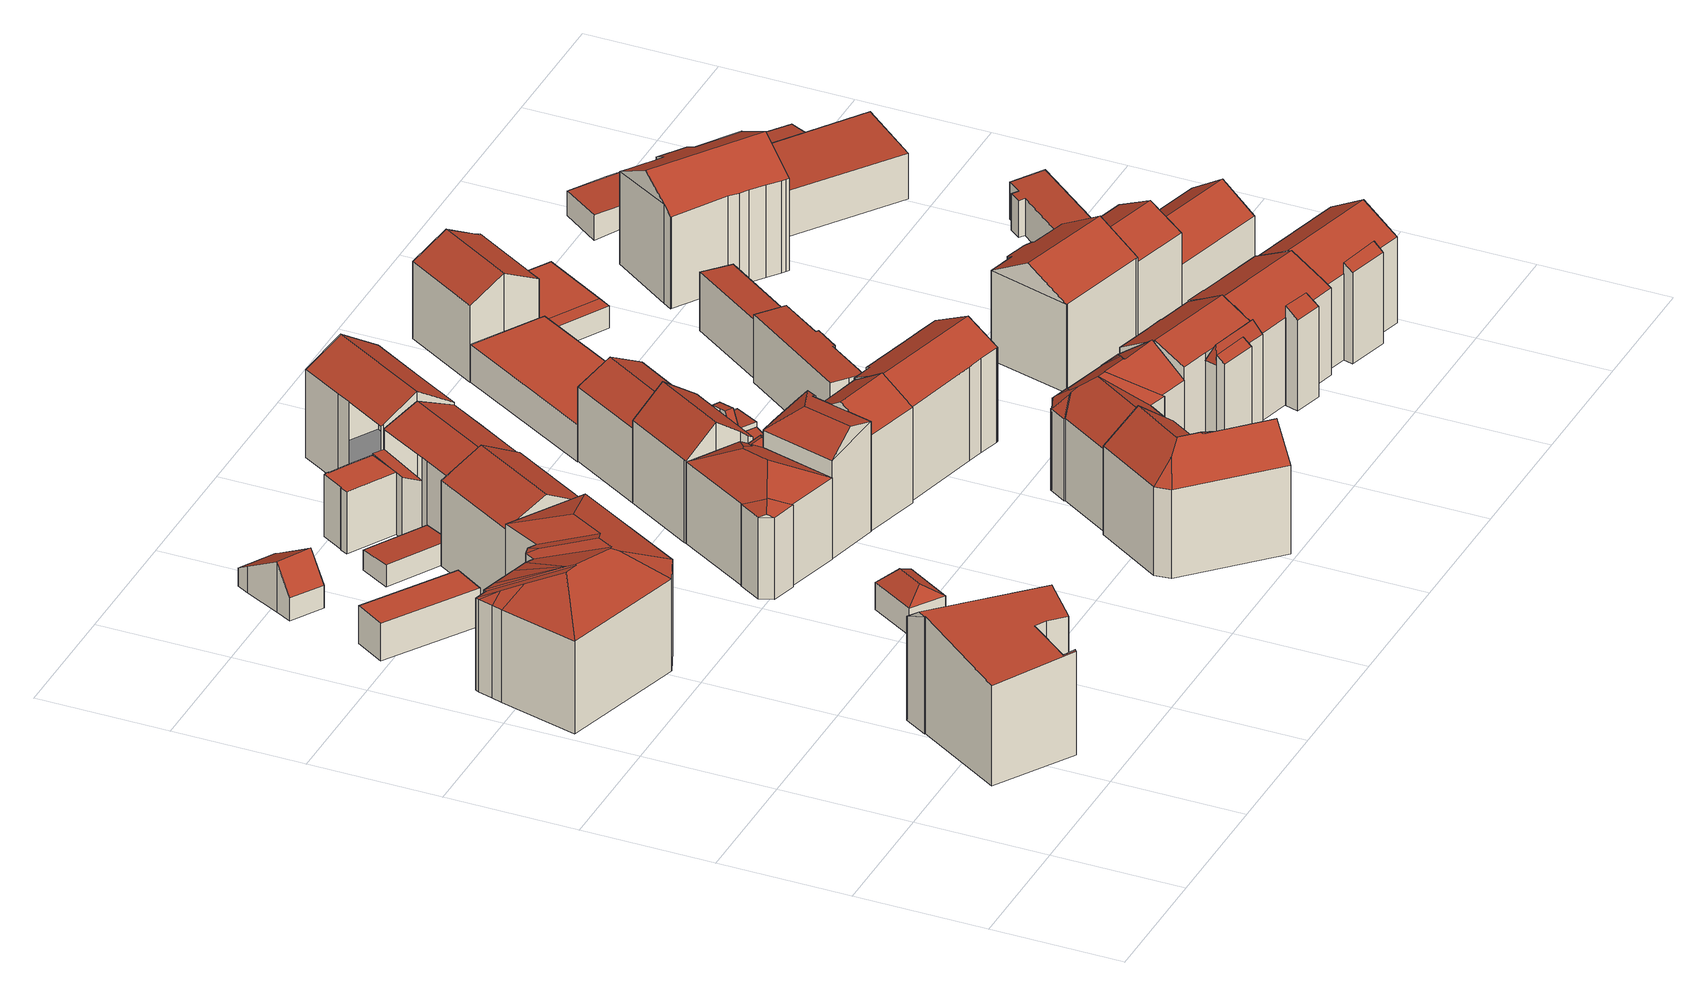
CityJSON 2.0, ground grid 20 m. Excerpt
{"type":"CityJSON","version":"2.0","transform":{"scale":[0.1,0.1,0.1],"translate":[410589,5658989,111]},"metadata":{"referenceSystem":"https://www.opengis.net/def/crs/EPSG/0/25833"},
"CityObjects":{
"building1":{"type":"Building","attributes":{"Dachtyp_tdc":"tdcFreeFormRoof","Gemeindeschluessel":14612000,"Dachneigung":10.08,"QualitaetDacherkennung":26,"Geometrietyp2DReferenz":"3000","measuredHeight":18.84,"function":"31001_9998","roofType":"5000"},"geometry":[{"type":"Solid","lod":"2","boundaries":[[[[0,1,2,3]],[[1,4,5,2]],[[4,6,7,5]],[[6,8,9,7]],[[8,10,11,9]],[[10,12,13,11]],[[12,14,15,13]],[[14,16,17,15]],[[16,18,19,17]],[[18,20,21,19]],[[20,22,23,21]],[[22,24,25,23]],[[24,26,27,25]],[[26,0,3,27]],[[28,18,16,14,12,10,8,6,4,1,29]],[[24,22,20,28,29,0,26]],[[1,0,29]],[[20,18,28]],[[3,2,5,7,9,11,13,15,17,19,21,23,25,27]]]],"semantics":{"surfaces":[{"type":"WallSurface"},{"type":"RoofSurface"},{"type":"GroundSurface"}],"values":[[0,0,0,0,0,0,0,0,0,0,0,0,0,0,1,1,0,0,2]]}}]},
"building2":{"type":"Building","attributes":{"Dachtyp_tdc":"tdcFreeFormRoof","Gemeindeschluessel":14612000,"Dachneigung":21.27,"QualitaetDacherkennung":5,"Geometrietyp2DReferenz":"3000","measuredHeight":18.05,"function":"31001_9998","roofType":"5000"},"geometry":[{"type":"Solid","lod":"2","boundaries":[[[[30,31,32,33]],[[31,34,35,32]],[[34,36,37,35]],[[36,38,39,37]],[[38,40,41,39]],[[40,42,43,41]],[[42,44,45,43]],[[44,46,47,45]],[[46,48,49,47]],[[48,50,51,49]],[[50,52,53,51]],[[52,54,55,53]],[[54,56,57,55]],[[56,58,59,57]],[[58,60,61,59]],[[60,62,63,61]],[[62,64,65,63]],[[64,30,33,65]],[[66,64,62]],[[67,68,69,70,71,66,62,60]],[[67,60,58]],[[68,67,58,56]],[[72,69,68,56,54]],[[72,54,52]],[[70,69,72,52,50]],[[73,74,71,70,50,48]],[[46,73,48]],[[44,73,46]],[[73,44,42]],[[75,74,73,42,40]],[[76,77,78,75,40,38]],[[36,76,38]],[[76,36,34]],[[77,76,34,31]],[[78,77,31,30]],[[66,71,74,75,78,30,64]],[[33,32,35,37,39,41,43,45,47,49,51,53,55,57,59,61,63,65]]]],"semantics":{"surfaces":[{"type":"WallSurface"},{"type":"RoofSurface"},{"type":"GroundSurface"}],"values":[[0,0,0,0,0,0,0,0,0,0,0,0,0,0,0,0,0,0,1,1,1,1,1,1,1,1,1,1,1,1,1,1,1,1,1,1,2]]}}]},
"building3":{"type":"Building","attributes":{"Dachtyp_tdc":"tdcPolyFlatRoof","Gemeindeschluessel":14612000,"Dachneigung":0,"QualitaetDacherkennung":70,"Geometrietyp2DReferenz":"3000","measuredHeight":5.91,"function":"31001_9998","roofType":"1000"},"geometry":[{"type":"Solid","lod":"2","boundaries":[[[[79,80,81,82]],[[80,83,84,81]],[[83,85,86,84]],[[85,79,82,86]],[[85,83,80,79]],[[82,81,84,86]]]],"semantics":{"surfaces":[{"type":"WallSurface"},{"type":"RoofSurface"},{"type":"GroundSurface"}],"values":[[0,0,0,0,1,2]]}}]},
"building4":{"type":"Building","attributes":{"Dachtyp_tdc":"tdcGableRoof","Gemeindeschluessel":14612000,"Dachneigung":31.95,"QualitaetDacherkennung":4,"Geometrietyp2DReferenz":"3000","measuredHeight":8.06,"function":"31001_9998","roofType":"3100"},"geometry":[{"type":"Solid","lod":"2","boundaries":[[[[87,88,89,90]],[[88,91,92,89]],[[91,93,94,92]],[[93,95,96,94]],[[95,97,98,96]],[[97,99,100,98]],[[99,101,102,100]],[[101,87,90,102]],[[97,95,93,91,88,87]],[[87,101,99,97]],[[90,89,92,94,96,98,100,102]]]],"semantics":{"surfaces":[{"type":"WallSurface"},{"type":"RoofSurface"},{"type":"GroundSurface"}],"values":[[0,0,0,0,0,0,0,0,1,1,2]]}}]},
"building5":{"type":"Building","attributes":{"Dachtyp_tdc":"tdcHipRoof","Gemeindeschluessel":14612000,"Dachneigung":34.19,"QualitaetDacherkennung":82,"Geometrietyp2DReferenz":"3000","measuredHeight":6.27,"function":"31001_2000","roofType":"3200"},"geometry":[{"type":"Solid","lod":"2","boundaries":[[[[103,104,105,106]],[[104,107,108,105]],[[107,109,110,108]],[[109,103,106,110]],[[107,104,111]],[[103,109,112]],[[104,103,112,111]],[[109,107,111,112]],[[106,105,108,110]]]],"semantics":{"surfaces":[{"type":"WallSurface"},{"type":"RoofSurface"},{"type":"GroundSurface"}],"values":[[0,0,0,0,1,1,1,1,2]]}}]},
"building6":{"type":"Building","attributes":{"Dachtyp_tdc":"tdcFreeFormRoof","Gemeindeschluessel":14612000,"Dachneigung":25.04,"QualitaetDacherkennung":76,"Geometrietyp2DReferenz":"3000","measuredHeight":16.72,"function":"31001_9998","roofType":"5000"},"geometry":[{"type":"Solid","lod":"2","boundaries":[[[[113,114,115,116]],[[114,117,118,115]],[[117,119,120,118]],[[119,121,122,120]],[[121,113,116,122]],[[123,124,117,114,113]],[[119,117,124]],[[113,121,123]],[[116,115,118,120,122]],[[121,119,124,123]]]],"semantics":{"surfaces":[{"type":"WallSurface"},{"type":"RoofSurface"},{"type":"GroundSurface"}],"values":[[0,0,0,0,0,1,0,0,2,1]]}}]},
"building7":{"type":"Building","attributes":{"Dachtyp_tdc":"tdcPolyFlatRoof","Gemeindeschluessel":14612000,"Dachneigung":2.76,"QualitaetDacherkennung":71,"Geometrietyp2DReferenz":"3000","measuredHeight":3.45,"function":"31001_9998","roofType":"2100"},"geometry":[{"type":"Solid","lod":"2","boundaries":[[[[125,126,127,128]],[[126,129,130,127]],[[129,131,132,130]],[[131,133,134,132]],[[133,125,128,134]],[[133,131,129,126,125]],[[128,127,130,132,134]]]],"semantics":{"surfaces":[{"type":"WallSurface"},{"type":"RoofSurface"},{"type":"GroundSurface"}],"values":[[0,0,0,0,0,1,2]]}}]},
"building8":{"type":"Building","attributes":{"Dachtyp_tdc":"tdcFreeFormRoof","Gemeindeschluessel":14612000,"Dachneigung":29.34,"QualitaetDacherkennung":15,"Geometrietyp2DReferenz":"3000","measuredHeight":16.43,"function":"31001_9998","roofType":"5000"},"geometry":[{"type":"Solid","lod":"2","boundaries":[[[[135,136,137,138]],[[136,139,140,137]],[[139,141,142,140]],[[141,143,144,142]],[[143,145,146,144]],[[145,147,148,146]],[[147,149,150,148]],[[149,151,152,150]],[[151,153,154,152]],[[153,155,156,154]],[[155,157,158,156]],[[157,159,160,158]],[[159,135,138,160]],[[161,162,163,164,159,157]],[[165,161,157,155]],[[166,165,155,153]],[[167,168,169,170,166,153,151]],[[171,167,151,149]],[[171,149,147]],[[168,167,171,147,145]],[[169,168,145,143]],[[170,169,143,141]],[[162,161,165,166,170,141,139]],[[163,162,139,136]],[[164,163,136,135]],[[164,135,159]],[[138,137,140,142,144,146,148,150,152,154,156,158,160]]]],"semantics":{"surfaces":[{"type":"WallSurface"},{"type":"RoofSurface"},{"type":"GroundSurface"}],"values":[[0,0,0,0,0,0,0,0,0,0,0,0,0,1,1,1,1,1,1,1,1,1,1,1,1,0,2]]}}]},
"building9":{"type":"Building","attributes":{"Gemeindeschluessel":14612000,"Geometrietyp2DReferenz":"3000","function":"31001_9998","roofType":"9999"},"children":["building9-1","building9-2","building9-3"]},
"building9-1":{"type":"BuildingPart","attributes":{"Dachtyp_tdc":"tdcPolyFlatRoof","Dachneigung":0,"QualitaetDacherkennung":58,"Geometrietyp2DReferenz":"3000","measuredHeight":9.91,"roofType":"1000"},"parents":["building9"],"geometry":[{"type":"MultiSurface","lod":"2","boundaries":[[[172,173,174,175]],[[173,176,177,174]],[[176,178,179,177]],[[178,180,181,179]],[[180,182,183,181]],[[182,184,185,183]],[[184,186,187,185]],[[186,188,189,187]],[[188,190,191,189]],[[190,192,193,191]],[[194,195,196,197]],[[198,195,194,192,190,188,186,184,182,180,178,176,173,172,199]],[[200,175,174,177,179,181,183,185,187,189,191,193,197,196,201]],[[199,172,175,200]]],"semantics":{"surfaces":[{"type":"WallSurface"},{"type":"RoofSurface"},{"type":"GroundSurface"}],"values":[0,0,0,0,0,0,0,0,0,0,0,1,2,0]}}]},
"building9-2":{"type":"BuildingPart","attributes":{"Dachtyp_tdc":"tdcGableRoof","Dachneigung":25.28,"QualitaetDacherkennung":73,"Geometrietyp2DReferenz":"3000","measuredHeight":15.88,"roofType":"3100"},"parents":["building9"],"geometry":[{"type":"MultiSurface","lod":"2","boundaries":[[[202,203,120,204]],[[203,205,206,120]],[[205,207,118,206]],[[207,208,209,118]],[[208,210,211,212,209]],[[213,214,194,197,196,215]],[[216,217,218,193,192]],[[217,219,220,218]],[[219,221,222,220]],[[221,202,204,222]],[[217,216,214,213,210,208,207,205]],[[205,203,202,221,219,217]],[[204,120,206,118,209,212,196,197,193,218,220,222]]],"semantics":{"surfaces":[{"type":"WallSurface"},{"type":"RoofSurface"},{"type":"GroundSurface"}],"values":[0,0,0,0,0,0,0,0,0,0,1,1,2]}}]},
"building9-3":{"type":"BuildingPart","attributes":{"Dachtyp_tdc":"tdcPolyFlatRoof","Dachneigung":2.9,"QualitaetDacherkennung":43,"Geometrietyp2DReferenz":"3000","measuredHeight":10.19,"roofType":"2100"},"parents":["building9"],"geometry":[{"type":"MultiSurface","lod":"2","boundaries":[[[211,223,224,212]],[[223,199,200,224]],[[225,199,223,211,215]],[[196,212,224,200,201]]],"semantics":{"surfaces":[{"type":"WallSurface"},{"type":"RoofSurface"},{"type":"GroundSurface"}],"values":[0,0,1,2]}}]},
"building10":{"type":"Building","attributes":{"Dachtyp_tdc":"tdcFreeFormRoof","Gemeindeschluessel":14612000,"Dachneigung":40.03,"QualitaetDacherkennung":47,"Geometrietyp2DReferenz":"3000","measuredHeight":19.07,"function":"31001_9998","roofType":"5000"},"geometry":[{"type":"Solid","lod":"2","boundaries":[[[[226,227,228,229]],[[227,230,231,228]],[[230,232,233,231]],[[232,234,235,233]],[[234,236,237,235]],[[236,238,239,237]],[[238,240,241,239]],[[240,226,229,241]],[[242,234,232,230,243]],[[244,242,243,227,226]],[[238,236,234,242,244,240]],[[230,227,243]],[[226,240,244]],[[229,228,231,233,235,237,239,241]]]],"semantics":{"surfaces":[{"type":"WallSurface"},{"type":"RoofSurface"},{"type":"GroundSurface"}],"values":[[0,0,0,0,0,0,0,0,1,1,1,0,0,2]]}}]},
"building11":{"type":"Building","attributes":{"Gemeindeschluessel":14612000,"Geometrietyp2DReferenz":"3000","function":"31001_9998","roofType":"9999"},"children":["building11-1","building11-2"]},
"building11-1":{"type":"BuildingPart","attributes":{"Dachtyp_tdc":"tdcGableRoof","Dachneigung":61.58,"QualitaetDacherkennung":42,"Geometrietyp2DReferenz":"3000","measuredHeight":14.34,"roofType":"3100"},"parents":["building11"],"geometry":[{"type":"MultiSurface","lod":"2","boundaries":[[[245,246,247,148]],[[248,249,250,251,252]],[[249,253,254,250]],[[253,255,256,254]],[[255,257,258,256]],[[257,245,148,258]],[[253,249,248,259]],[[259,260,246,245,257,255,253]],[[148,247,261,251,250,254,256,258]]],"semantics":{"surfaces":[{"type":"WallSurface"},{"type":"RoofSurface"},{"type":"GroundSurface"}],"values":[0,0,0,0,0,0,1,1,2]}}]},
"building11-2":{"type":"BuildingPart","attributes":{"Dachtyp_tdc":"tdcGableRoof","Dachneigung":36.53,"QualitaetDacherkennung":60,"Geometrietyp2DReferenz":"3000","measuredHeight":17.55,"roofType":"3100"},"parents":["building11"],"geometry":[{"type":"MultiSurface","lod":"2","boundaries":[[[262,263,146,247,246]],[[263,264,144,146]],[[264,265,266,144]],[[265,267,142,266]],[[267,268,269,142]],[[268,270,271,269]],[[270,272,273,271]],[[272,274,275,273]],[[274,252,251,275]],[[272,270,268,267,265]],[[265,264,263,262,260,276,252,274,272]],[[247,146,144,266,142,269,271,273,275,251,261]]],"semantics":{"surfaces":[{"type":"WallSurface"},{"type":"RoofSurface"},{"type":"GroundSurface"}],"values":[0,0,0,0,0,0,0,0,0,1,1,2]}}]},
"building12":{"type":"Building","attributes":{"Dachtyp_tdc":"tdcFreeFormRoof","Gemeindeschluessel":14612000,"Dachneigung":38.03,"QualitaetDacherkennung":46,"Geometrietyp2DReferenz":"3000","measuredHeight":18.58,"function":"31001_9998","roofType":"5000"},"geometry":[{"type":"Solid","lod":"2","boundaries":[[[[277,278,279,280]],[[278,281,282,279]],[[281,283,284,282]],[[283,285,286,284]],[[285,287,288,286]],[[287,289,290,288]],[[289,291,292,290]],[[291,293,294,292]],[[293,277,280,294]],[[295,296,297,293,291]],[[298,295,291,289]],[[298,289,287]],[[299,296,295,298,287,285]],[[299,285,283]],[[300,301,297,296,299,283,281]],[[300,281,278]],[[301,300,278,277]],[[297,301,277,293]],[[280,279,282,284,286,288,290,292,294]]]],"semantics":{"surfaces":[{"type":"WallSurface"},{"type":"RoofSurface"},{"type":"GroundSurface"}],"values":[[0,0,0,0,0,0,0,0,0,1,1,0,1,1,1,0,1,1,2]]}}]},
"building13":{"type":"Building","attributes":{"Gemeindeschluessel":14612000,"Geometrietyp2DReferenz":"3000","function":"31001_9998","roofType":"9999"},"children":["building13-1","building13-2"]},
"building13-1":{"type":"BuildingPart","attributes":{"Dachtyp_tdc":"tdcGableRoof","Dachneigung":33.43,"QualitaetDacherkennung":78,"Geometrietyp2DReferenz":"3000","measuredHeight":17.43,"roofType":"3100"},"parents":["building13"],"geometry":[{"type":"MultiSurface","lod":"2","boundaries":[[[302,303,304]],[[302,305,306,303]],[[305,307,308,306]],[[307,309,310,308]],[[309,311,312,310]],[[311,313,314,312]],[[313,315,316,314]],[[315,317,318,316]],[[317,319,320,318]],[[319,321,322,320]],[[321,323,324,325,322]],[[319,317,315,313,311,309]],[[309,307,305,302,323,321,319]],[[303,306,308,310,312,314,316,318,320,322,325]]],"semantics":{"surfaces":[{"type":"WallSurface"},{"type":"RoofSurface"},{"type":"GroundSurface"}],"values":[0,0,0,0,0,0,0,0,0,0,0,1,1,2]}}]},
"building13-2":{"type":"BuildingPart","attributes":{"Dachtyp_tdc":"tdcPolyFlatRoof","Dachneigung":0,"QualitaetDacherkennung":50,"Geometrietyp2DReferenz":"3000","measuredHeight":3.67,"roofType":"1000"},"parents":["building13"],"geometry":[{"type":"MultiSurface","lod":"2","boundaries":[[[324,326,327,325]],[[326,328,329,327]],[[328,330,331,329]],[[330,304,303,331]],[[304,330,328,326,324]],[[325,327,329,331,303]]],"semantics":{"surfaces":[{"type":"WallSurface"},{"type":"RoofSurface"},{"type":"GroundSurface"}],"values":[0,0,0,0,1,2]}}]},
"building14":{"type":"Building","attributes":{"Gemeindeschluessel":14612000,"Geometrietyp2DReferenz":"3000","function":"31001_9998","roofType":"9999"},"children":["building14-1","building14-2"]},
"building14-1":{"type":"BuildingPart","attributes":{"Dachtyp_tdc":"tdcPolyFlatRoof","Dachneigung":0,"QualitaetDacherkennung":38,"Geometrietyp2DReferenz":"3000","measuredHeight":7.2,"roofType":"1000"},"parents":["building14"],"geometry":[{"type":"MultiSurface","lod":"2","boundaries":[[[332,333,334,335]],[[333,336,337,334]],[[336,338,339,337]],[[340,332,335,341]],[[340,338,336,333,332]],[[335,334,337,339,341]]],"semantics":{"surfaces":[{"type":"WallSurface"},{"type":"RoofSurface"},{"type":"GroundSurface"}],"values":[0,0,0,0,1,2]}}]},
"building14-2":{"type":"BuildingPart","attributes":{"Dachtyp_tdc":"tdcGableRoof","Dachneigung":31.88,"QualitaetDacherkennung":83,"Geometrietyp2DReferenz":"3000","measuredHeight":18.49,"roofType":"3100"},"parents":["building14"],"geometry":[{"type":"MultiSurface","lod":"2","boundaries":[[[342,343,344,339,338]],[[343,345,346,344]],[[345,347,348,346]],[[347,349,350,348]],[[349,351,341,350]],[[351,340,341]],[[352,353,354,355,356,357]],[[345,343,356,355]],[[345,355,354,347]],[[342,357,356,343]],[[351,352,357,342]],[[347,354,353,349]],[[349,353,352,351]],[[339,344,346,348,350,341]]],"semantics":{"surfaces":[{"type":"WallSurface"},{"type":"RoofSurface"},{"type":"GroundSurface"}],"values":[0,0,0,0,0,0,1,1,0,0,0,0,0,2]}}]},
"building15":{"type":"Building","attributes":{"Dachtyp_tdc":"tdcPolyFlatRoof","Gemeindeschluessel":14612000,"Dachneigung":5.73,"QualitaetDacherkennung":77,"Geometrietyp2DReferenz":"3000","measuredHeight":4.46,"function":"31001_9998","roofType":"2100"},"geometry":[{"type":"Solid","lod":"2","boundaries":[[[[358,359,360,361]],[[359,362,363,360]],[[362,364,365,363]],[[364,366,367,365]],[[366,368,369,367]],[[368,370,371,369]],[[370,372,373,371]],[[372,374,375,373]],[[374,358,361,375]],[[374,372,370,368,366,364,362,359,358]],[[361,360,363,365,367,369,371,373,375]]]],"semantics":{"surfaces":[{"type":"WallSurface"},{"type":"RoofSurface"},{"type":"GroundSurface"}],"values":[[0,0,0,0,0,0,0,0,0,1,2]]}}]},
"building16":{"type":"Building","attributes":{"Dachtyp_tdc":"tdcFreeFormRoof","Gemeindeschluessel":14612000,"Dachneigung":27.66,"QualitaetDacherkennung":72,"Geometrietyp2DReferenz":"3000","measuredHeight":14.62,"function":"31001_9998","roofType":"5000"},"geometry":[{"type":"Solid","lod":"2","boundaries":[[[[376,377,378,271]],[[377,379,380,378]],[[379,381,382,380]],[[381,383,275,382]],[[383,376,271,275]],[[381,379,384,385,383]],[[385,384,377,376]],[[376,383,385]],[[379,377,384]],[[271,378,380,382,275]]]],"semantics":{"surfaces":[{"type":"WallSurface"},{"type":"RoofSurface"},{"type":"GroundSurface"}],"values":[[0,0,0,0,0,1,1,0,0,2]]}}]},
"building17":{"type":"Building","attributes":{"Dachtyp_tdc":"tdcPolyFlatRoof","Gemeindeschluessel":14612000,"Dachneigung":0,"QualitaetDacherkennung":69,"Geometrietyp2DReferenz":"3000","measuredHeight":4.15,"function":"31001_9998","roofType":"1000"},"geometry":[{"type":"Solid","lod":"2","boundaries":[[[[386,387,350,341]],[[387,388,389,350]],[[388,390,361,389]],[[390,374,375,361]],[[374,391,392,375]],[[391,393,335,392]],[[393,386,341,335]],[[393,391,374,390,388,387,386]],[[341,350,389,361,375,392,335]]]],"semantics":{"surfaces":[{"type":"WallSurface"},{"type":"RoofSurface"},{"type":"GroundSurface"}],"values":[[0,0,0,0,0,0,0,1,2]]}}]},
"building18":{"type":"Building","attributes":{"Dachtyp_tdc":"tdcPolyFlatRoof","Gemeindeschluessel":14612000,"Dachneigung":10.86,"QualitaetDacherkennung":60,"Geometrietyp2DReferenz":"3000","measuredHeight":3.95,"function":"31001_9998","roofType":"2100"},"geometry":[{"type":"Solid","lod":"2","boundaries":[[[[394,395,396,397]],[[395,398,399,396]],[[398,400,401,399]],[[400,394,397,401]],[[400,398,395,394]],[[397,396,399,401]]]],"semantics":{"surfaces":[{"type":"WallSurface"},{"type":"RoofSurface"},{"type":"GroundSurface"}],"values":[[0,0,0,0,1,2]]}}]},
"building19":{"type":"Building","attributes":{"Dachtyp_tdc":"tdcFreeFormRoof","Gemeindeschluessel":14612000,"Dachneigung":38.66,"QualitaetDacherkennung":13,"Geometrietyp2DReferenz":"3000","measuredHeight":17.53,"function":"31001_9998","roofType":"5000"},"geometry":[{"type":"Solid","lod":"2","boundaries":[[[[402,403,404,405]],[[403,406,407,404]],[[406,408,409,407]],[[408,410,411,409]],[[410,412,413,411]],[[412,414,415,413]],[[414,416,417,415]],[[416,418,419,417]],[[418,420,421,419]],[[420,422,423,421]],[[422,424,425,423]],[[424,426,427,425]],[[426,428,429,427]],[[428,430,431,429]],[[430,432,433,431]],[[432,434,435,433]],[[434,436,437,435]],[[436,438,439,437]],[[438,402,405,439]],[[440,441,438,436]],[[440,436,434]],[[442,443,444,445,446,441,440,434,432]],[[442,432,430]],[[443,442,430,428]],[[444,443,428,426]],[[447,448,445,444,426,424]],[[447,424,422]],[[448,447,422,420]],[[449,448,420,418]],[[450,449,418,416]],[[451,452,453,450,416,414]],[[451,414,412]],[[452,451,412,410]],[[454,455,453,452,410,408]],[[454,408,406]],[[455,454,406,403]],[[446,445,448,449,450,453,455,403,402]],[[441,446,402,438]],[[405,404,407,409,411,413,415,417,419,421,423,425,427,429,431,433,435,437,439]]]],"semantics":{"surfaces":[{"type":"WallSurface"},{"type":"RoofSurface"},{"type":"GroundSurface"}],"values":[[0,0,0,0,0,0,0,0,0,0,0,0,0,0,0,0,0,0,0,1,1,1,1,1,1,1,0,1,1,1,1,0,1,1,1,1,1,1,2]]}}]},
"building20":{"type":"Building","attributes":{"Dachtyp_tdc":"tdcFreeFormRoof","Gemeindeschluessel":14612000,"Dachneigung":34.95,"QualitaetDacherkennung":20,"Geometrietyp2DReferenz":"3000","measuredHeight":4.65,"function":"31001_9998","roofType":"5000"},"geometry":[{"type":"Solid","lod":"2","boundaries":[[[[456,457,458,459]],[[457,460,461,458]],[[460,462,463,461]],[[462,464,465,463]],[[464,466,467,465]],[[466,468,469,467]],[[468,470,471,469]],[[470,456,459,471]],[[472,470,468]],[[473,474,472,468,466]],[[473,466,464]],[[475,474,473,464,462]],[[476,477,475,462,460]],[[476,460,457]],[[477,476,457,456]],[[472,474,475,477,456,470]],[[459,458,461,463,465,467,469,471]]]],"semantics":{"surfaces":[{"type":"WallSurface"},{"type":"RoofSurface"},{"type":"GroundSurface"}],"values":[[0,0,0,0,0,0,0,0,1,1,1,1,1,1,1,1,2]]}}]},
"building21":{"type":"Building","attributes":{"Dachtyp_tdc":"tdcPolyFlatRoof","Gemeindeschluessel":14612000,"Dachneigung":8.03,"QualitaetDacherkennung":68,"Geometrietyp2DReferenz":"3000","measuredHeight":4.92,"function":"31001_9998","roofType":"2100"},"geometry":[{"type":"Solid","lod":"2","boundaries":[[[[478,479,480,481]],[[479,482,483,480]],[[482,484,485,483]],[[484,486,487,485]],[[486,478,481,487]],[[486,484,482,479,478]],[[481,480,483,485,487]]]],"semantics":{"surfaces":[{"type":"WallSurface"},{"type":"RoofSurface"},{"type":"GroundSurface"}],"values":[[0,0,0,0,0,1,2]]}}]},
"building22":{"type":"Building","attributes":{"Dachtyp_tdc":"tdcFreeFormRoof","Gemeindeschluessel":14612000,"Dachneigung":28.26,"QualitaetDacherkennung":69,"Geometrietyp2DReferenz":"3000","measuredHeight":17.96,"function":"31001_9998","roofType":"5000"},"geometry":[{"type":"Solid","lod":"2","boundaries":[[[[488,489,490,491]],[[489,492,493,490]],[[492,494,495,493]],[[494,496,497,495]],[[496,498,499,497]],[[498,500,501,499]],[[500,502,503,501]],[[502,504,505,503]],[[504,506,507,505]],[[506,508,509,507]],[[508,510,511,509]],[[512,500,498,496,494,492,489,488,513]],[[504,502,512,513,510,508,506]],[[488,510,513]],[[502,500,512]],[[511,491,490,493,495,497,499,501,503,505,507,509]],[[510,488,491,511]]]],"semantics":{"surfaces":[{"type":"WallSurface"},{"type":"RoofSurface"},{"type":"GroundSurface"}],"values":[[0,0,0,0,0,0,0,0,0,0,0,1,1,0,0,2,0]]}}]},
"building23":{"type":"Building","attributes":{"Dachtyp_tdc":"tdcPolyFlatRoof","Gemeindeschluessel":14612000,"Dachneigung":0,"QualitaetDacherkennung":25,"Geometrietyp2DReferenz":"3000","measuredHeight":6.61,"function":"31001_9998","roofType":"1000"},"geometry":[{"type":"Solid","lod":"2","boundaries":[[[[514,515,516,517]],[[515,518,519,516]],[[518,520,521,519]],[[520,522,523,521]],[[522,514,517,523]],[[522,520,518,515,514]],[[517,516,519,521,523]]]],"semantics":{"surfaces":[{"type":"WallSurface"},{"type":"RoofSurface"},{"type":"GroundSurface"}],"values":[[0,0,0,0,0,1,2]]}}]},
"building24":{"type":"Building","attributes":{"Dachtyp_tdc":"tdcPolyFlatRoof","Gemeindeschluessel":14612000,"Dachneigung":0,"QualitaetDacherkennung":30,"Geometrietyp2DReferenz":"3000","measuredHeight":3.46,"function":"31001_9998","roofType":"1000"},"geometry":[{"type":"Solid","lod":"2","boundaries":[[[[468,466,524,525]],[[466,526,527,524]],[[526,528,529,527]],[[528,468,525,529]],[[528,526,466,468]],[[525,524,527,529]]]],"semantics":{"surfaces":[{"type":"WallSurface"},{"type":"RoofSurface"},{"type":"GroundSurface"}],"values":[[0,0,0,0,1,2]]}}]},
"building25":{"type":"Building","attributes":{"Dachtyp_tdc":"tdcPolyFlatRoof","Gemeindeschluessel":14612000,"Dachneigung":0,"QualitaetDacherkennung":72,"Geometrietyp2DReferenz":"3000","measuredHeight":5.88,"function":"31001_9998","roofType":"1000"},"geometry":[{"type":"Solid","lod":"2","boundaries":[[[[530,531,532,533]],[[531,534,535,532]],[[534,536,537,535]],[[536,538,539,537]],[[538,540,541,539]],[[540,530,533,541]],[[540,538,536,534,531,530]],[[533,532,535,537,539,541]]]],"semantics":{"surfaces":[{"type":"WallSurface"},{"type":"RoofSurface"},{"type":"GroundSurface"}],"values":[[0,0,0,0,0,0,1,2]]}}]},
"building26":{"type":"Building","attributes":{"Dachtyp_tdc":"tdcPolyFlatRoof","Gemeindeschluessel":14612000,"Dachneigung":3.23,"QualitaetDacherkennung":66,"Geometrietyp2DReferenz":"3000","measuredHeight":10.74,"function":"31001_9998","roofType":"2100"},"geometry":[{"type":"Solid","lod":"2","boundaries":[[[[542,543,527,544]],[[543,545,524,527]],[[545,546,547,524]],[[546,548,549,547]],[[548,550,551,549]],[[550,552,553,551]],[[552,554,555,553]],[[554,556,557,555]],[[556,542,544,557]],[[556,554,552,550,548,546,545,543,542]],[[544,527,524,547,549,551,553,555,557]]]],"semantics":{"surfaces":[{"type":"WallSurface"},{"type":"RoofSurface"},{"type":"GroundSurface"}],"values":[[0,0,0,0,0,0,0,0,0,1,2]]}}]},
"building27":{"type":"Building","attributes":{"Gemeindeschluessel":14612000,"Geometrietyp2DReferenz":"3000","function":"31001_9998","roofType":"9999"},"children":["building27-1","building27-2","building27-3"]},
"building27-1":{"type":"BuildingPart","attributes":{"Dachtyp_tdc":"tdcPolyFlatRoof","Dachneigung":30.75,"QualitaetDacherkennung":56,"Geometrietyp2DReferenz":"3000","measuredHeight":15.32,"roofType":"2100"},"parents":["building27"],"geometry":[{"type":"MultiSurface","lod":"2","boundaries":[[[558,559,560,561,562]],[[559,563,564,560]],[[563,565,566,567,564]],[[565,563,559,558]],[[561,560,564,567]]],"semantics":{"surfaces":[{"type":"WallSurface"},{"type":"RoofSurface"},{"type":"GroundSurface"}],"values":[0,0,0,1,2]}}]},
"building27-2":{"type":"BuildingPart","attributes":{"Dachtyp_tdc":"tdcGableRoof","Dachneigung":30.28,"QualitaetDacherkennung":72,"Geometrietyp2DReferenz":"3000","measuredHeight":17.28,"roofType":"3100"},"parents":["building27"],"geometry":[{"type":"MultiSurface","lod":"2","boundaries":[[[568,569,570,571]],[[569,572,573,570]],[[572,574,575,573]],[[574,576,577,575]],[[576,578,579,580,577]],[[581,582,583,584,585]],[[582,586,587,583]],[[586,588,589,587]],[[588,590,591,589]],[[590,568,571,591]],[[586,582,581,578,576]],[[576,574,572,569,568,590,588,586]],[[571,570,573,575,577,580,584,583,587,589,591]]],"semantics":{"surfaces":[{"type":"WallSurface"},{"type":"RoofSurface"},{"type":"GroundSurface"}],"values":[0,0,0,0,0,0,0,0,0,0,1,1,2]}}]},
"building27-3":{"type":"BuildingPart","attributes":{"Dachtyp_tdc":"tdcFreeFormRoof","Dachneigung":68.33,"QualitaetDacherkennung":26,"Geometrietyp2DReferenz":"3000","measuredHeight":16.2,"roofType":"5000"},"parents":["building27"],"geometry":[{"type":"MultiSurface","lod":"2","boundaries":[[[592,562,561,593]],[[566,585,584,567]],[[579,592,593,580]],[[594,585,566]],[[595,594,566,562,592]],[[595,592,579]],[[594,595,579,585]],[[593,561,567,584,580]]],"semantics":{"surfaces":[{"type":"WallSurface"},{"type":"RoofSurface"},{"type":"GroundSurface"}],"values":[0,0,0,1,1,1,1,2]}}]},
"building28":{"type":"Building","attributes":{"Dachtyp_tdc":"tdcPolyFlatRoof","Gemeindeschluessel":14612000,"Dachneigung":5.55,"QualitaetDacherkennung":69,"Geometrietyp2DReferenz":"3000","measuredHeight":9.34,"function":"31001_9998","roofType":"2100"},"geometry":[{"type":"Solid","lod":"2","boundaries":[[[[596,597,598,599]],[[597,600,601,598]],[[600,602,603,601]],[[602,596,599,603]],[[602,600,597,596]],[[599,598,601,603]]]],"semantics":{"surfaces":[{"type":"WallSurface"},{"type":"RoofSurface"},{"type":"GroundSurface"}],"values":[[0,0,0,0,1,2]]}}]},
"building29":{"type":"Building","attributes":{"Gemeindeschluessel":14612000,"Geometrietyp2DReferenz":"3000","function":"31001_9998","roofType":"9999"},"children":["building29-1","building29-2"]},
"building29-1":{"type":"BuildingPart","attributes":{"Dachtyp_tdc":"tdcGableRoof","Dachneigung":26.75,"QualitaetDacherkennung":64,"Geometrietyp2DReferenz":"3000","measuredHeight":17.23,"roofType":"3100"},"parents":["building29"],"geometry":[{"type":"MultiSurface","lod":"2","boundaries":[[[604,605,606,607]],[[605,608,609,606]],[[608,610,611,609]],[[610,612,613,611]],[[612,614,615,613]],[[614,616,617,615]],[[616,618,619,617]],[[618,620,621,619]],[[620,622,623,621]],[[622,624,625,623]],[[624,626,627,625]],[[626,628,629,627]],[[628,630,631,629]],[[624,622,620,618,616,614,612,610]],[[610,608,605,604,632,630,628,626,624]],[[631,633,607,606,609,611,613,615,617,619,621,623,625,627,629]]],"semantics":{"surfaces":[{"type":"WallSurface"},{"type":"RoofSurface"},{"type":"GroundSurface"}],"values":[0,0,0,0,0,0,0,0,0,0,0,0,0,1,1,2]}}]},
"building29-2":{"type":"BuildingPart","attributes":{"Dachtyp_tdc":"tdcPolyFlatRoof","Dachneigung":32.51,"QualitaetDacherkennung":44,"Geometrietyp2DReferenz":"3000","measuredHeight":15.76,"roofType":"2100"},"parents":["building29"],"geometry":[{"type":"MultiSurface","lod":"2","boundaries":[[[634,635,604,607,636]],[[637,638,639,631,630]],[[638,634,636,639]],[[638,637,640,635,634]],[[636,607,633,631,639]]],"semantics":{"surfaces":[{"type":"WallSurface"},{"type":"RoofSurface"},{"type":"GroundSurface"}],"values":[0,0,0,1,2]}}]},
"building30":{"type":"Building","attributes":{"Gemeindeschluessel":14612000,"Geometrietyp2DReferenz":"3000","function":"31001_9998","roofType":"9999"},"children":["building30-1","building30-2","building30-3"]},
"building30-1":{"type":"BuildingPart","attributes":{"Dachtyp_tdc":"tdcPolyFlatRoof","Dachneigung":0,"QualitaetDacherkennung":59,"Geometrietyp2DReferenz":"3000","measuredHeight":3.52,"roofType":"1000"},"parents":["building30"],"geometry":[{"type":"MultiSurface","lod":"2","boundaries":[[[641,642,643,644]],[[642,645,646,643]],[[647,648,649,650]],[[650,645,642,641,647]],[[644,643,646,649,648]]],"semantics":{"surfaces":[{"type":"WallSurface"},{"type":"RoofSurface"},{"type":"GroundSurface"}],"values":[0,0,0,1,2]}}]},
"building30-2":{"type":"BuildingPart","attributes":{"Dachtyp_tdc":"tdcGableRoof","Dachneigung":27.93,"QualitaetDacherkennung":71,"Geometrietyp2DReferenz":"3000","measuredHeight":15.14,"roofType":"3100"},"parents":["building30"],"geometry":[{"type":"MultiSurface","lod":"2","boundaries":[[[651,648,647]],[[651,652,653,648]],[[652,654,655,653]],[[654,656,657,655]],[[656,658,659,657]],[[658,660,661,659]],[[660,662,663,661]],[[662,664,641,644,663]],[[660,658,656,654]],[[654,652,651,664,662,660]],[[648,653,655,657,659,661,663,644]]],"semantics":{"surfaces":[{"type":"WallSurface"},{"type":"RoofSurface"},{"type":"GroundSurface"}],"values":[0,0,0,0,0,0,0,0,1,1,2]}}]},
"building30-3":{"type":"BuildingPart","attributes":{"Dachtyp_tdc":"tdcPolyFlatRoof","Dachneigung":0,"QualitaetDacherkennung":49,"Geometrietyp2DReferenz":"3000","measuredHeight":3.5,"roofType":"1000"},"parents":["building30"],"geometry":[{"type":"MultiSurface","lod":"2","boundaries":[[[665,650,649,666]],[[645,667,668,646]],[[667,665,666,668]],[[667,645,650,665]],[[666,649,646,668]]],"semantics":{"surfaces":[{"type":"WallSurface"},{"type":"RoofSurface"},{"type":"GroundSurface"}],"values":[0,0,0,1,2]}}]},
"building31":{"type":"Building","attributes":{"Dachtyp_tdc":"tdcFreeFormRoof","Gemeindeschluessel":14612000,"Dachneigung":30.26,"QualitaetDacherkennung":71,"Geometrietyp2DReferenz":"3000","measuredHeight":17.92,"function":"31001_9998","roofType":"5000"},"geometry":[{"type":"Solid","lod":"2","boundaries":[[[[669,670,671,672]],[[670,673,674,671]],[[673,675,676,674]],[[675,677,678,676]],[[677,679,680,678]],[[679,681,682,680]],[[681,683,684,682]],[[683,685,686,684]],[[685,687,688,686]],[[687,689,690,688]],[[689,691,692,690]],[[691,693,694,692]],[[693,669,672,694]],[[691,689,695,696,669,693]],[[687,685,683,681,679,677,675,673,670,696,695]],[[689,687,695]],[[670,669,696]],[[672,671,674,676,678,680,682,684,686,688,690,692,694]]]],"semantics":{"surfaces":[{"type":"WallSurface"},{"type":"RoofSurface"},{"type":"GroundSurface"}],"values":[[0,0,0,0,0,0,0,0,0,0,0,0,0,1,1,0,0,2]]}}]},
"building32":{"type":"Building","attributes":{"Dachtyp_tdc":"tdcGableRoof","Gemeindeschluessel":14612000,"Dachneigung":28.92,"QualitaetDacherkennung":73,"Geometrietyp2DReferenz":"3000","measuredHeight":16.08,"function":"31001_9998","roofType":"3100"},"geometry":[{"type":"Solid","lod":"2","boundaries":[[[[697,698,699,700]],[[698,701,702,699]],[[701,703,704,702]],[[703,697,700,704]],[[701,698,705]],[[697,703,706]],[[698,697,706,705]],[[703,701,705,706]],[[700,699,702,704]]]],"semantics":{"surfaces":[{"type":"WallSurface"},{"type":"RoofSurface"},{"type":"GroundSurface"}],"values":[[0,0,0,0,0,0,1,1,2]]}}]},
"building33":{"type":"Building","attributes":{"Gemeindeschluessel":14612000,"Geometrietyp2DReferenz":"3000","function":"31001_9998","roofType":"9999"},"children":["building33-1","building33-2"]},
"building33-1":{"type":"BuildingPart","attributes":{"Dachtyp_tdc":"tdcGableRoof","Dachneigung":31.38,"QualitaetDacherkennung":77,"Geometrietyp2DReferenz":"3000","measuredHeight":17.29,"roofType":"3100"},"parents":["building33"],"geometry":[{"type":"MultiSurface","lod":"2","boundaries":[[[707,708,709,710]],[[708,711,712,709]],[[711,713,714,712]],[[713,715,716,714]],[[715,717,718,716]],[[717,719,720,718]],[[719,721,722,720]],[[721,723,724,722]],[[717,715,713,711]],[[711,708,707,723,721,719,717]],[[724,710,709,712,714,716,718,720,722]]],"semantics":{"surfaces":[{"type":"WallSurface"},{"type":"RoofSurface"},{"type":"GroundSurface"}],"values":[0,0,0,0,0,0,0,0,1,1,2]}}]},
"building33-2":{"type":"BuildingPart","attributes":{"Dachtyp_tdc":"tdcPolyFlatRoof","Dachneigung":33.31,"QualitaetDacherkennung":45,"Geometrietyp2DReferenz":"3000","measuredHeight":15.56,"roofType":"2100"},"parents":["building33"],"geometry":[{"type":"MultiSurface","lod":"2","boundaries":[[[725,726,707,710,727]],[[728,729,730,724,723]],[[729,725,727,730]],[[729,728,726,725]],[[727,710,724,730]]],"semantics":{"surfaces":[{"type":"WallSurface"},{"type":"RoofSurface"},{"type":"GroundSurface"}],"values":[0,0,0,1,2]}}]},
"building34":{"type":"Building","attributes":{"Dachtyp_tdc":"tdcFreeFormRoof","Gemeindeschluessel":14612000,"Dachneigung":29.59,"QualitaetDacherkennung":70,"Geometrietyp2DReferenz":"3000","measuredHeight":18.56,"function":"31001_9998","roofType":"5000"},"geometry":[{"type":"Solid","lod":"2","boundaries":[[[[731,732,733,734]],[[732,735,736,733]],[[735,737,738,736]],[[737,739,740,738]],[[739,741,742,740]],[[741,743,744,742]],[[743,745,746,744]],[[745,747,748,746]],[[747,749,750,748]],[[749,751,752,750]],[[751,753,754,752]],[[753,755,756,754]],[[755,757,758,756]],[[757,759,760,758]],[[759,761,762,760]],[[761,763,764,762]],[[763,765,766,764]],[[765,767,768,766]],[[767,769,770,768]],[[769,731,734,770]],[[759,757,755,753,751,749,747,745,743,741,771,772]],[[763,761,772,771,739,737,735,732,731,769,767,765]],[[761,759,772]],[[741,739,771]],[[734,733,736,738,740,742,744,746,748,750,752,754,756,758,760,762,764,766,768,770]]]],"semantics":{"surfaces":[{"type":"WallSurface"},{"type":"RoofSurface"},{"type":"GroundSurface"}],"values":[[0,0,0,0,0,0,0,0,0,0,0,0,0,0,0,0,0,0,0,0,1,1,0,0,2]]}}]},
"building35":{"type":"Building","attributes":{"Dachtyp_tdc":"tdcGableRoof","Gemeindeschluessel":14612000,"Dachneigung":33.99,"QualitaetDacherkennung":81,"Geometrietyp2DReferenz":"3000","measuredHeight":11.78,"function":"31001_9998","roofType":"3100"},"geometry":[{"type":"Solid","lod":"2","boundaries":[[[[773,774,704,775]],[[774,776,777,704]],[[776,778,779,777]],[[778,780,781,779]],[[780,782,783,781]],[[782,784,700,783]],[[784,773,775,700]],[[780,778,776,774,773]],[[773,784,782,780]],[[775,704,777,779,781,783,700]]]],"semantics":{"surfaces":[{"type":"WallSurface"},{"type":"RoofSurface"},{"type":"GroundSurface"}],"values":[[0,0,0,0,0,0,0,1,1,2]]}}]},
"building36":{"type":"Building","attributes":{"Dachtyp_tdc":"tdcPolyFlatRoof","Gemeindeschluessel":14612000,"Dachneigung":5.41,"QualitaetDacherkennung":77,"Geometrietyp2DReferenz":"3000","measuredHeight":6.41,"function":"31001_9998","roofType":"2100"},"geometry":[{"type":"Solid","lod":"2","boundaries":[[[[785,786,787,788]],[[786,789,790,787]],[[789,791,792,790]],[[791,793,794,792]],[[793,795,796,794]],[[795,797,798,796]],[[797,799,800,798]],[[799,785,788,800]],[[799,797,795,793,791,789,786,785]],[[788,787,790,792,794,796,798,800]]]],"semantics":{"surfaces":[{"type":"WallSurface"},{"type":"RoofSurface"},{"type":"GroundSurface"}],"values":[[0,0,0,0,0,0,0,0,1,2]]}}]},
"building37":{"type":"Building","attributes":{"Dachtyp_tdc":"tdcPolyFlatRoof","Gemeindeschluessel":14612000,"Dachneigung":3.76,"QualitaetDacherkennung":56,"Geometrietyp2DReferenz":"3000","measuredHeight":3.93,"function":"31001_9998","roofType":"2100"},"geometry":[{"type":"Solid","lod":"2","boundaries":[[[[801,802,803,804]],[[802,805,806,803]],[[805,807,808,806]],[[807,809,810,808]],[[809,801,804,810]],[[809,807,805,802,801]],[[804,803,806,808,810]]]],"semantics":{"surfaces":[{"type":"WallSurface"},{"type":"RoofSurface"},{"type":"GroundSurface"}],"values":[[0,0,0,0,0,1,2]]}}]},
"building38":{"type":"Building","attributes":{"Dachtyp_tdc":"tdcPolyFlatRoof","Gemeindeschluessel":14612000,"Dachneigung":4.49,"QualitaetDacherkennung":82,"Geometrietyp2DReferenz":"3000","measuredHeight":8.08,"function":"31001_9998","roofType":"2100"},"geometry":[{"type":"Solid","lod":"2","boundaries":[[[[811,812,813,814]],[[812,815,816,813]],[[815,817,818,816]],[[817,819,820,818]],[[819,811,814,820]],[[819,817,815,812,811]],[[814,813,816,818,820]]]],"semantics":{"surfaces":[{"type":"WallSurface"},{"type":"RoofSurface"},{"type":"GroundSurface"}],"values":[[0,0,0,0,0,1,2]]}}]},
"building39":{"type":"Building","attributes":{"Gemeindeschluessel":14612000,"Dachneigung":80.94,"Dachorientierung":0,"MittlereTraufHoehe":119.55,"QualitaetDacherkennung":79,"ObjektHoehe":6.75,"BodenHoehe":113.23,"Geometrietyp2DReferenz":"3000","AbsoluteHoehe":119.98,"Dachflaeche":75.06,"measuredHeight":6.75,"function":"31001_9998","roofType":"2100","storeysAboveGround":2},"geometry":[{"type":"MultiSurface","lod":"2","boundaries":[[[821,822,823,824]],[[822,825,826,823]],[[825,827,828,826]],[[827,821,824,828]],[[827,825,822,821]],[[824,823,826,828]]],"semantics":{"surfaces":[{"type":"WallSurface"},{"type":"RoofSurface"},{"type":"GroundSurface"}],"values":[0,0,0,0,1,2]}}]}
},
"vertices":[
[383,187,150],[300,106,181],[300,106,4],[383,187,4],[277,128,181],[277,128,4],[261,138,180],[261,138,4],[227,81,169],[227,81,4],[244,71,170],[244,71,4],[242,69,169],[242,69,4],[126,141,163],[126,141,4],[208,275,190],[208,275,4],[207,275,190],[207,275,4],[228,310,170],[228,310,4],[228,311,169],[228,311,4],[260,315,149],[260,315,4],[260,314,149],[260,314,4],[213,286,192],[346,151,192],
[4,698,159],[36,819,159],[36,819,12],[4,698,12],[41,835,159],[41,835,12],[47,858,159],[47,858,12],[49,863,159],[49,863,12],[70,857,159],[70,857,12],[71,861,159],[71,861,12],[91,856,159],[91,856,12],[131,845,159],[131,845,12],[156,838,159],[156,838,12],[168,832,159],[168,832,12],[177,847,159],[177,847,12],[190,850,159],[190,850,12],[202,843,159],[202,843,12],[232,901,159],[232,901,12],[344,834,159],[344,834,12],[243,661,159],[243,661,12],[199,643,159],[199,643,12],[195,717,186],[257,812,184],[229,760,183],[211,754,188],[197,730,188],[190,728,190],[187,832,165],[126,764,190],[131,753,193],[130,752,192],[65,834,168],[81,806,177],[109,757,192],
[191,920,76],[57,1006,76],[57,1006,16],[191,920,16],[85,1051,76],[85,1051,16],[220,965,76],[220,965,16],
[105,1180,100],[133,1235,62],[133,1235,20],[105,1180,20],[143,1253,49],[143,1253,20],[196,1223,49],[196,1223,20],[190,1213,56],[190,1213,20],[155,1152,100],[155,1152,20],[140,1126,56],[140,1126,20],[92,1155,57],[92,1155,20],
[406,387,57],[447,455,57],[447,455,14],[406,387,14],[498,425,56],[498,425,14],[456,356,56],[456,356,14],[463,426,77],[439,386,77],
[232,901,150],[308,1029,150],[308,1029,14],[232,901,14],[320,1022,157],[320,1022,14],[420,964,146],[420,964,14],[344,834,146],[344,834,14],[289,866,182],[365,996,182],
[229,1075,50],[255,1120,47],[255,1120,15],[229,1075,15],[346,1067,47],[346,1067,15],[320,1022,50],[320,1022,15],[308,1029,50],[308,1029,15],
[406,608,144],[426,642,144],[426,642,14],[406,608,14],[427,641,144],[427,641,14],[492,752,144],[492,752,14],[568,707,144],[568,707,14],[568,695,144],[568,695,14],[594,689,144],[594,689,14],[588,668,144],[588,668,14],[567,673,144],[567,673,14],[536,558,144],[536,558,14],[453,580,144],[453,580,14],[453,578,144],[453,578,14],[414,588,144],[414,588,14],[436,608,157],[436,607,157],[434,608,157],[410,598,149],[437,609,157],[493,633,178],[559,686,150],[546,679,156],[523,682,169],[511,677,174],[580,681,150],
[283,1157,113],[289,1168,113],[289,1168,14],[283,1157,14],[290,1168,113],[290,1168,14],[310,1202,113],[310,1202,14],[313,1201,113],[313,1201,14],[314,1202,113],[314,1202,14],[318,1199,113],[318,1199,14],[317,1198,113],[317,1198,14],[345,1183,113],[345,1183,14],[393,1155,113],[393,1155,14],[396,1153,113],[396,1153,14],[396,1152,113],[395,1152,113],[395,1152,14],[396,1152,14],[380,1162,113],[354,1116,113],[354,1116,14],[380,1162,14],
[452,1019,143],[420,964,143],[452,1019,14],[367,995,172],[367,995,14],[320,1022,148],[346,1067,148],[346,1067,14],[352,1077,148],[352,1077,111],[352,1077,14],[395,1152,148],[396,1152,148],[395,1152,116],[396,1153,148],[443,1125,172],[443,1125,14],[496,1094,143],[496,1094,14],[464,1040,144],[464,1040,14],
[347,1104,112],[347,1104,14],[380,1162,116],
[536,558,171],[567,673,171],[567,673,15],[536,558,15],[588,668,175],[588,668,15],[640,654,184],[640,654,15],[659,649,187],[659,649,15],[648,632,189],[648,632,15],[643,634,191],[643,634,15],[619,538,190],[619,538,15],[596,625,205],[567,673,172],[575,548,205],
[594,689,47],[578,693,39],[578,693,14],[626,774,150],[637,768,150],[637,768,14],[626,774,14],[626,774,149],[621,741,157],[621,741,14],[616,733,139],[616,733,14],[596,699,67],[596,699,14],[610,748,157],[608,744,149],[610,748,14],
[578,693,149],[568,695,156],[568,707,160],[534,727,189],[534,727,14],[492,752,145],[494,756,145],[494,756,14],[555,859,145],[555,859,14],[597,834,189],[597,834,14],[644,805,149],[644,805,14],[610,748,149],
[842,116,153],[878,80,153],[878,80,12],[842,116,12],[801,4,153],[801,4,12],[681,125,153],[681,125,12],[678,150,153],[678,150,12],[743,253,153],[743,253,12],[838,193,153],[838,193,12],[813,152,153],[813,152,12],[845,119,153],[845,119,12],[741,145,197],[741,144,197],[765,120,197],[791,223,197],[715,141,181],[840,42,195],[765,117,195],
[431,1220,153],[431,1220,13],[431,1220,50],[443,1241,153],[443,1241,13],[480,1305,153],[480,1305,13],[531,1276,187],[531,1276,13],[584,1245,147],[584,1245,13],[546,1181,147],[546,1181,13],[534,1160,147],[534,1160,13],[496,1094,147],[496,1094,13],[444,1125,187],[444,1125,13],[396,1153,155],[396,1153,13],[393,1155,153],[393,1155,50],[393,1155,13],
[345,1183,50],[345,1183,13],[369,1225,50],[369,1225,13],[418,1197,50],[418,1197,13],
[713,650,88],[716,648,88],[716,648,16],[713,650,16],[742,633,88],[742,633,16],[732,613,88],[732,613,16],[696,621,88],[696,621,16],
[732,613,168],[705,515,168],[705,515,16],[619,538,168],[619,538,16],[643,634,168],[643,634,16],[648,632,168],[648,632,16],[696,621,168],[696,621,170],[648,632,171],[643,634,171],[631,588,201],[719,566,201],[732,613,170],
[687,691,52],[616,733,52],[616,733,16],[687,691,16],[637,768,56],[637,768,16],[626,774,56],[626,774,16],[644,805,60],[644,805,16],[661,795,60],[661,795,16],[682,783,60],[682,783,16],[729,755,60],[729,755,16],[711,728,57],[711,728,16],
[555,859,132],[619,968,132],[619,968,14],[709,914,133],[709,914,14],[685,874,133],[685,874,14],[644,805,133],[665,941,160],[600,832,160],
[696,621,57],[648,632,57],[659,649,57],[659,649,16],[687,691,57],[746,706,57],[746,706,16],[713,650,57],
[661,795,57],[682,829,50],[682,829,18],[661,795,18],[702,817,50],[702,817,18],[682,783,57],[682,783,18],
[860,358,148],[931,339,148],[931,339,18],[860,358,18],[931,340,148],[931,340,18],[966,331,148],[966,331,18],[965,330,148],[965,330,18],[968,329,148],[968,329,18],[942,223,148],[942,223,18],[896,235,148],[896,235,18],[895,231,148],[895,231,18],[867,239,148],[867,239,18],[838,193,148],[838,193,18],[743,253,148],[743,253,18],[791,330,148],[791,330,18],[789,331,148],[789,331,18],[806,358,148],[806,358,18],[807,357,148],[807,357,18],[830,366,148],[830,366,18],[830,367,148],[830,367,18],[860,359,148],[860,359,18],[832,364,150],[833,344,165],[807,354,150],[821,337,167],[824,337,168],[831,328,176],[831,342,166],[791,223,192],[841,304,193],[855,300,193],[858,302,191],[955,276,191],[898,290,190],[897,292,191],[944,319,162],[943,317,162],
[732,613,58],[742,633,58],[742,633,22],[732,613,22],[744,638,58],[744,638,22],[749,636,58],[749,636,22],[767,664,58],[767,664,22],[792,647,58],[792,647,22],[768,612,58],[768,612,22],[766,606,58],[766,606,22],[761,616,64],[771,643,69],[758,623,68],[755,622,67],[748,630,63],[751,622,68],
[682,783,68],[702,817,63],[702,817,19],[682,783,19],[708,826,61],[708,826,19],[758,796,61],[758,796,19],[729,755,68],[729,755,19],
[732,613,173],[766,606,172],[766,606,20],[732,613,20],[768,612,169],[768,612,20],[791,606,169],[791,606,20],[852,590,169],[852,590,20],[877,584,169],[877,584,20],[912,575,169],[912,575,20],[884,471,170],[884,471,20],[882,471,170],[882,471,20],[850,480,170],[850,480,20],[826,486,169],[826,486,20],[705,515,169],[705,515,20],[897,520,199],[719,566,199],
[685,874,83],[709,914,83],[709,914,17],[685,874,17],[724,905,83],[724,905,17],[737,897,83],[737,897,17],[713,857,83],[713,857,17],
[792,647,23],[768,612,23],[810,634,58],[810,634,23],[791,606,58],[791,606,23],
[846,1118,72],[724,905,72],[724,905,13],[846,1118,13],[709,914,72],[709,914,13],[619,968,72],[619,968,13],[741,1180,72],[741,1180,13],[839,1123,72],[839,1123,13],
[856,700,128],[810,634,128],[856,700,23],[792,647,129],[767,664,131],[767,664,23],[880,827,131],[880,827,23],[923,798,128],[923,798,23],[880,736,128],[880,736,23],[884,733,128],[884,733,23],[859,698,128],[859,698,23],
[1037,179,173],[1033,165,164],[1033,165,19],[1037,179,19],[1037,179,157],[978,180,164],[978,180,19],[981,193,173],[981,193,157],[981,193,19],
[1024,315,157],[1054,308,157],[1054,308,19],[1024,315,19],[1053,306,158],[1053,306,19],[1109,292,158],[1109,292,19],[1094,235,192],[1094,235,19],[1081,187,169],[1081,187,157],[1081,187,19],[986,212,169],[942,223,169],[942,223,19],[986,212,19],[986,212,157],[954,272,192],[954,272,19],[968,329,158],[968,329,19],[1024,314,158],[1024,314,19],
[1076,168,157],[1076,168,19],[993,200,181],[1070,180,181],
[958,941,123],[1001,911,118],[1001,911,30],[958,941,30],[923,798,118],[923,798,30],[880,827,123],[880,827,30],
[1123,155,159],[1123,156,159],[1123,156,20],[1123,155,20],[1076,168,159],[1076,168,20],[1093,232,192],[1093,232,20],[1109,292,159],[1109,292,20],[1111,291,159],[1111,291,20],[1111,293,158],[1111,293,20],[1142,285,158],[1142,285,20],[1141,283,159],[1141,283,20],[1246,255,159],[1246,255,20],[1232,195,192],[1232,195,20],[1220,143,165],[1220,143,20],[1216,130,159],[1216,130,20],[1165,143,158],[1165,143,20],[1165,144,159],[1165,144,20],
[1117,135,164],[1123,155,178],[1117,135,20],[1165,143,177],[1160,123,164],[1160,123,20],[1165,144,177],
[908,1240,47],[1008,1181,47],[1008,1181,12],[908,1240,12],[951,1084,47],[951,1084,12],[850,1142,47],[850,1142,12],[877,1127,12],[877,1127,47],
[850,1142,134],[839,1123,134],[839,1123,12],[790,1152,164],[790,1152,12],[741,1180,134],[741,1180,12],[809,1295,134],[809,1295,12],[858,1268,164],[858,1268,12],[900,1244,138],[900,1244,12],[908,1240,134],
[866,1107,47],[866,1107,12],[940,1065,47],[940,1065,12],
[1024,433,166],[1058,558,167],[1058,558,25],[1024,433,25],[1101,547,167],[1101,547,25],[1103,553,163],[1103,553,25],[1110,558,159],[1110,558,25],[1144,548,159],[1144,548,25],[1149,539,164],[1149,539,25],[1148,535,166],[1148,535,25],[1204,519,166],[1204,519,25],[1198,498,179],[1198,498,25],[1170,393,165],[1170,393,25],[1167,394,165],[1167,394,25],[1027,432,165],[1027,432,25],[1187,456,205],[1041,496,205],
[1260,369,158],[1170,393,158],[1170,393,27],[1260,369,27],[1198,498,159],[1198,498,27],[1288,473,159],[1288,473,27],[1184,445,188],[1274,421,188],
[1261,132,154],[1220,143,154],[1220,143,17],[1261,132,17],[1233,201,190],[1233,201,17],[1246,255,156],[1246,255,17],[1403,214,156],[1403,214,17],[1389,160,190],[1389,160,17],[1374,104,154],[1374,104,17],[1325,117,154],[1325,117,17],[1325,116,154],[1325,116,17],
[1257,117,162],[1261,132,172],[1257,117,17],[1325,116,173],[1320,100,162],[1320,100,17],
[1095,944,167],[1081,954,168],[1081,954,20],[1095,944,20],[1006,1003,166],[1006,1003,20],[1005,1004,166],[1005,1004,20],[1014,1018,177],[1014,1018,20],[1079,1112,167],[1079,1112,20],[1091,1103,167],[1091,1103,20],[1107,1092,167],[1107,1092,20],[1123,1081,167],[1123,1081,20],[1136,1073,167],[1136,1073,20],[1147,1089,156],[1147,1089,20],[1187,1062,156],[1187,1062,20],[1174,1043,169],[1174,1043,20],[1235,1003,168],[1235,1003,20],[1201,958,199],[1201,958,20],[1157,898,166],[1157,898,20],[1153,901,166],[1153,901,20],[1147,905,166],[1147,905,20],[1128,919,167],[1128,919,20],[1108,935,167],[1108,935,20],[1041,1057,205],[1195,950,205],
[1274,422,144],[1288,473,108],[1274,422,27],[1406,442,108],[1406,442,27],[1438,433,108],[1438,433,27],[1424,382,144],[1424,382,27],[1410,329,107],[1410,329,27],[1260,369,107],
[1307,497,91],[1265,531,86],[1265,531,27],[1307,497,27],[1354,640,86],[1354,640,27],[1346,646,85],[1346,646,27],[1359,663,85],[1359,663,27],[1367,656,86],[1367,656,27],[1383,676,86],[1383,676,27],[1423,642,91],[1423,642,27],
[1118,1167,60],[1159,1225,59],[1159,1225,20],[1118,1167,20],[1219,1194,55],[1219,1194,20],[1253,1176,52],[1253,1176,20],[1220,1113,52],[1220,1113,20],
[1201,958,92],[1235,1003,96],[1235,1003,19],[1201,958,19],[1260,1041,100],[1260,1041,19],[1446,909,100],[1446,909,19],[1384,825,92],[1384,825,19],
[1260,1041,90],[1290,1087,81],[1290,1087,22],[1260,1041,22],[1402,1004,81],[1402,1004,22],[1372,961,90],[1372,961,22]
]}
